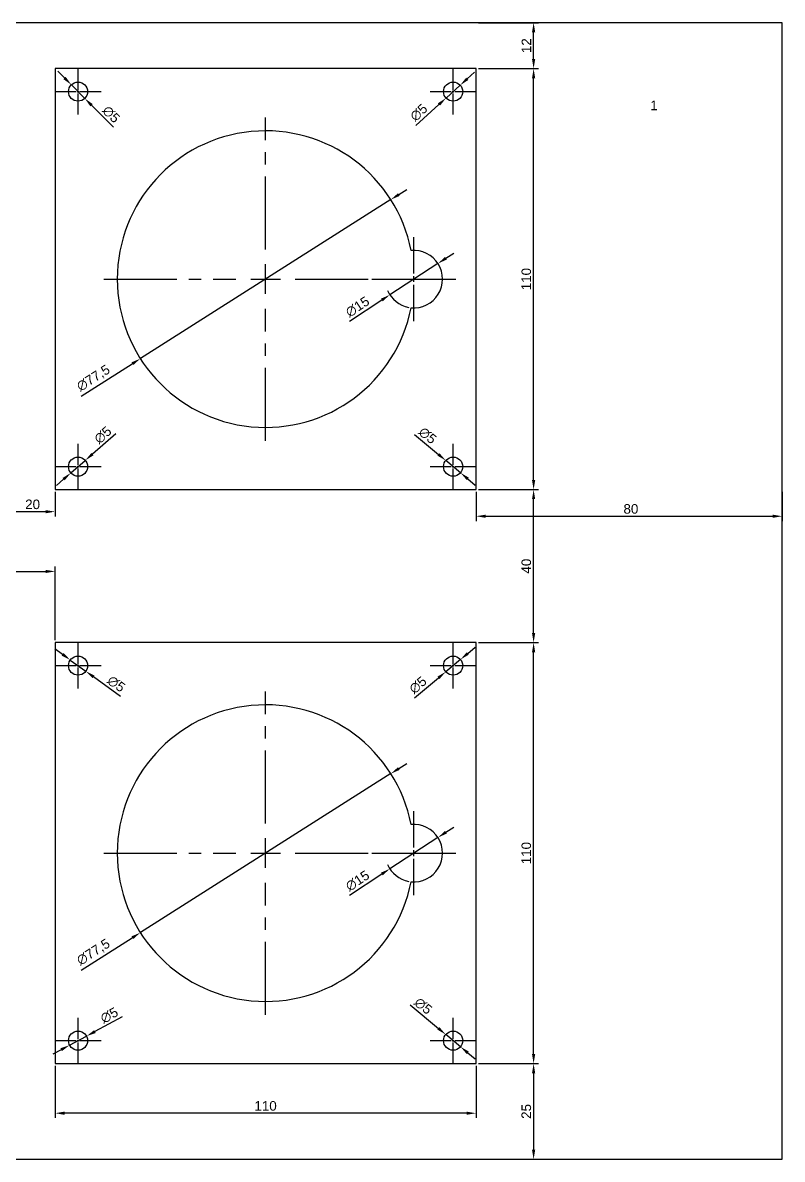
# Model space of a CAD drawing. Header units: millimetres. Extents: x 125 to 755, y 87 to 794.
# Drawn here: x 556.3 to 754.8, y 497.1 to 794.1 of the extents above; entities that cross this region are included whole.
import ezdxf

# ---------------------------------------------------------------- set-up
doc = ezdxf.new("R2010")
doc.units = ezdxf.units.MM
doc.linetypes.add('CENTER2', pattern=[28.575, 19.05, -3.175, 3.175, -3.175])
doc.styles.get("Standard").update_dxf_attribs({"font": 'arial.ttf'})
doc.dimstyles.new('ISO-25', dxfattribs={"dimtxt": 2.5, "dimasz": 2.5, "dimexe": 1.25, "dimexo": 0.625, "dimtad": 1, "dimtxsty": 'Standard', "dimcen": 2.5, "dimadec": 0, "dimazin": 0, "dimtfac": 1, "dimtmove": 0, "dimatfit": 3, "dimfxl": 1, "dimarcsym": 0})

# ---------------------------------------------------------------- blocks, each defined once
blk = doc.blocks.new('*D166')
at = {"color": 0, "lineweight": -2, "transparency": 16777216}
for p, q in [((675.42, 522.13), (691.07, 522.13)), ((689.82, 519.63), (689.82, 499.63)), ((675.42, 497.13), (691.07, 497.13))]:
    blk.add_line(p, q, dxfattribs=at)
at = {"color": 0, "transparency": 16777216}
for points in [[(689.41, 519.63), (690.24, 519.63), (689.82, 522.13)], [(689.41, 499.63), (690.24, 499.63), (689.82, 497.13)]]:
    blk.add_solid(points, dxfattribs=at)
at = {"layer": 'Defpoints', "color": 0, "transparency": 16777216}
for p in [(674.79, 522.13), (674.79, 497.13), (689.82, 497.13)]:
    blk.add_point(p, dxfattribs=at)
at = {"color": 0, "transparency": 16777216, "insert": (687.92, 509.63), "char_height": 2.5, "attachment_point": 5, "rotation": 90}
blk.add_mtext('25', dxfattribs=at)
blk = doc.blocks.new('*D167')
at = {"color": 0, "lineweight": -2, "transparency": 16777216}
for p, q in [((675.42, 632.13), (691.07, 632.13)), ((689.82, 524.63), (689.82, 629.63)), ((675.42, 522.13), (691.07, 522.13))]:
    blk.add_line(p, q, dxfattribs=at)
at = {"color": 0, "transparency": 16777216}
for points in [[(689.41, 629.63), (690.24, 629.63), (689.82, 632.13)], [(689.41, 524.63), (690.24, 524.63), (689.82, 522.13)]]:
    blk.add_solid(points, dxfattribs=at)
at = {"layer": 'Defpoints', "color": 0, "transparency": 16777216}
for p in [(674.79, 632.13), (689.82, 632.13), (674.79, 522.13)]:
    blk.add_point(p, dxfattribs=at)
at = {"color": 0, "transparency": 16777216, "insert": (687.92, 577.13), "char_height": 2.5, "attachment_point": 5, "rotation": 90}
blk.add_mtext('110', dxfattribs=at)
blk = doc.blocks.new('*D168')
at = {"color": 0, "lineweight": -2, "transparency": 16777216}
for p, q in [((675.42, 672.13), (691.07, 672.13)), ((689.82, 634.63), (689.82, 669.63)), ((675.42, 632.13), (691.07, 632.13))]:
    blk.add_line(p, q, dxfattribs=at)
at = {"color": 0, "transparency": 16777216}
for points in [[(689.41, 669.63), (690.24, 669.63), (689.82, 672.13)], [(689.41, 634.63), (690.24, 634.63), (689.82, 632.13)]]:
    blk.add_solid(points, dxfattribs=at)
at = {"layer": 'Defpoints', "color": 0, "transparency": 16777216}
for p in [(674.79, 672.13), (689.82, 672.13), (674.79, 632.13)]:
    blk.add_point(p, dxfattribs=at)
at = {"color": 0, "transparency": 16777216, "insert": (687.92, 652.13), "char_height": 2.5, "attachment_point": 5, "rotation": 90}
blk.add_mtext('40', dxfattribs=at)
blk = doc.blocks.new('*D169')
at = {"color": 0, "lineweight": -2, "transparency": 16777216}
for p, q in [((675.42, 782.13), (691.07, 782.13)), ((689.82, 674.63), (689.82, 779.63)), ((675.42, 672.13), (691.07, 672.13))]:
    blk.add_line(p, q, dxfattribs=at)
at = {"color": 0, "transparency": 16777216}
for points in [[(689.41, 779.63), (690.24, 779.63), (689.82, 782.13)], [(689.41, 674.63), (690.24, 674.63), (689.82, 672.13)]]:
    blk.add_solid(points, dxfattribs=at)
at = {"layer": 'Defpoints', "color": 0, "transparency": 16777216}
for p in [(674.79, 782.13), (689.82, 782.13), (674.79, 672.13)]:
    blk.add_point(p, dxfattribs=at)
at = {"color": 0, "transparency": 16777216, "insert": (687.92, 727.13), "char_height": 2.5, "attachment_point": 5, "rotation": 90}
blk.add_mtext('110', dxfattribs=at)
blk = doc.blocks.new('*D170')
at = {"color": 0, "lineweight": -2, "transparency": 16777216}
for p, q in [((675.42, 794.13), (691.07, 794.13)), ((689.82, 784.63), (689.82, 791.63)), ((675.42, 782.13), (691.07, 782.13))]:
    blk.add_line(p, q, dxfattribs=at)
at = {"color": 0, "transparency": 16777216}
for points in [[(689.41, 791.63), (690.24, 791.63), (689.82, 794.13)], [(689.41, 784.63), (690.24, 784.63), (689.82, 782.13)]]:
    blk.add_solid(points, dxfattribs=at)
at = {"layer": 'Defpoints', "color": 0, "transparency": 16777216}
for p in [(674.79, 794.13), (689.82, 794.13), (674.79, 782.13)]:
    blk.add_point(p, dxfattribs=at)
at = {"color": 0, "transparency": 16777216, "insert": (687.94, 788.13), "char_height": 2.5, "attachment_point": 5, "rotation": 90}
blk.add_mtext('12', dxfattribs=at)
blk = doc.blocks.new('*D171')
at = {"color": 0, "lineweight": -2, "transparency": 16777216}
for p, q in [((564.79, 521.51), (564.79, 507.92)), ((674.79, 521.51), (674.79, 507.92)), ((672.29, 509.17), (567.29, 509.17))]:
    blk.add_line(p, q, dxfattribs=at)
at = {"color": 0, "transparency": 16777216}
for points in [[(567.29, 509.58), (567.29, 508.75), (564.79, 509.17)], [(672.29, 509.58), (672.29, 508.75), (674.79, 509.17)]]:
    blk.add_solid(points, dxfattribs=at)
at = {"layer": 'Defpoints', "color": 0, "transparency": 16777216}
for p in [(564.79, 522.13), (674.79, 522.13), (564.79, 509.17)]:
    blk.add_point(p, dxfattribs=at)
at = {"color": 0, "transparency": 16777216, "insert": (619.79, 511.07), "char_height": 2.5, "attachment_point": 5}
blk.add_mtext('110', dxfattribs=at)
blk = doc.blocks.new('*D172')
at = {"color": 0, "lineweight": -2, "transparency": 16777216}
for p, q in [((657.56, 537.47), (664.95, 531.33)), ((670.72, 526.53), (666.87, 529.73)), ((672.64, 524.94), (674.56, 523.34))]:
    blk.add_line(p, q, dxfattribs=at)
at = {"color": 0, "transparency": 16777216}
for points in [[(665.21, 531.65), (664.68, 531.01), (666.87, 529.73)], [(672.91, 525.26), (672.37, 524.62), (670.72, 526.53)]]:
    blk.add_solid(points, dxfattribs=at)
at = {"layer": 'Defpoints', "color": 0, "transparency": 16777216}
for p in [(666.87, 529.73), (670.72, 526.53)]:
    blk.add_point(p, dxfattribs=at)
at = {"color": 0, "transparency": 16777216, "insert": (660.98, 537.18), "char_height": 2.5, "attachment_point": 5, "rotation": 320.2844}
blk.add_mtext('∅5', dxfattribs=at)
blk = doc.blocks.new('*D173')
at = {"color": 0, "lineweight": -2, "transparency": 16777216}
for p, q in [((582.36, 534.33), (575.2, 530.49)), ((568.59, 526.95), (573, 529.31)), ((566.39, 525.77), (564.18, 524.59))]:
    blk.add_line(p, q, dxfattribs=at)
at = {"color": 0, "transparency": 16777216}
for points in [[(575, 530.86), (575.4, 530.13), (573, 529.31)], [(566.19, 526.14), (566.58, 525.4), (568.59, 526.95)]]:
    blk.add_solid(points, dxfattribs=at)
at = {"layer": 'Defpoints', "color": 0, "transparency": 16777216}
for p in [(573, 529.31), (568.59, 526.95)]:
    blk.add_point(p, dxfattribs=at)
at = {"color": 0, "transparency": 16777216, "insert": (578.95, 534.74), "char_height": 2.5, "attachment_point": 5, "rotation": 28.1972}
blk.add_mtext('∅5', dxfattribs=at)
blk = doc.blocks.new('*D174')
at = {"color": 0, "lineweight": -2, "transparency": 16777216}
for p, q in [((566.74, 629.06), (564.72, 630.52)), ((568.77, 627.6), (572.82, 624.67)), ((581.9, 618.1), (574.85, 623.2))]:
    blk.add_line(p, q, dxfattribs=at)
at = {"color": 0, "transparency": 16777216}
for points in [[(566.99, 629.4), (566.5, 628.72), (568.77, 627.6)], [(575.09, 623.54), (574.6, 622.86), (572.82, 624.67)]]:
    blk.add_solid(points, dxfattribs=at)
at = {"layer": 'Defpoints', "color": 0, "transparency": 16777216}
for p in [(568.77, 627.6), (572.82, 624.67)]:
    blk.add_point(p, dxfattribs=at)
at = {"color": 0, "transparency": 16777216, "insert": (580.77, 621.35), "char_height": 2.5, "attachment_point": 5, "rotation": 324.1421}
blk.add_mtext('∅5', dxfattribs=at)
blk = doc.blocks.new('*D175')
at = {"color": 0, "lineweight": -2, "transparency": 16777216}
for p, q in [((672.64, 629.33), (674.56, 630.93)), ((670.72, 627.73), (666.87, 624.53)), ((658.71, 617.73), (664.95, 622.93))]:
    blk.add_line(p, q, dxfattribs=at)
at = {"color": 0, "transparency": 16777216}
for points in [[(672.37, 629.65), (672.9, 629.01), (670.72, 627.73)], [(664.69, 623.25), (665.22, 622.61), (666.87, 624.53)]]:
    blk.add_solid(points, dxfattribs=at)
at = {"layer": 'Defpoints', "color": 0, "transparency": 16777216}
for p in [(670.72, 627.73), (666.87, 624.53)]:
    blk.add_point(p, dxfattribs=at)
at = {"color": 0, "transparency": 16777216, "insert": (659.61, 621.05), "char_height": 2.5, "attachment_point": 5, "rotation": 39.7899}
blk.add_mtext('∅5', dxfattribs=at)
blk = doc.blocks.new('*D176')
at = {"color": 0, "lineweight": -2, "transparency": 16777216}
for p, q in [((567.28, 779.69), (565.52, 781.46)), ((569.04, 777.91), (572.55, 774.35)), ((580.03, 766.8), (574.31, 772.58))]:
    blk.add_line(p, q, dxfattribs=at)
at = {"color": 0, "transparency": 16777216}
for points in [[(567.57, 779.98), (566.98, 779.39), (569.04, 777.91)], [(574.61, 772.87), (574.01, 772.28), (572.55, 774.35)]]:
    blk.add_solid(points, dxfattribs=at)
at = {"layer": 'Defpoints', "color": 0, "transparency": 16777216}
for p in [(569.04, 777.91), (572.55, 774.35)]:
    blk.add_point(p, dxfattribs=at)
at = {"color": 0, "transparency": 16777216, "insert": (579.45, 770.18), "char_height": 2.5, "attachment_point": 5, "rotation": 314.6865}
blk.add_mtext('∅5', dxfattribs=at)
blk = doc.blocks.new('*D153')
at = {"color": 0, "lineweight": -2, "transparency": 16777216}
for p, q in [((672.5, 779.49), (674.35, 781.17)), ((670.65, 777.81), (666.94, 774.45)), ((659.07, 767.31), (665.09, 772.77))]:
    blk.add_line(p, q, dxfattribs=at)
at = {"color": 0, "transparency": 16777216}
for points in [[(672.22, 779.8), (672.78, 779.18), (670.65, 777.81)], [(664.81, 773.08), (665.37, 772.46), (666.94, 774.45)]]:
    blk.add_solid(points, dxfattribs=at)
at = {"layer": 'Defpoints', "color": 0, "transparency": 16777216}
for p in [(670.65, 777.81), (666.94, 774.45)]:
    blk.add_point(p, dxfattribs=at)
at = {"color": 0, "transparency": 16777216, "insert": (659.83, 770.66), "char_height": 2.5, "attachment_point": 5, "rotation": 42.2037}
blk.add_mtext('∅5', dxfattribs=at)
blk = doc.blocks.new('*D154')
at = {"color": 0, "lineweight": -2, "transparency": 16777216}
for p, q in [((580.7, 686.74), (574.57, 681.41)), ((568.91, 676.49), (572.68, 679.77)), ((567.02, 674.85), (565.13, 673.21))]:
    blk.add_line(p, q, dxfattribs=at)
at = {"color": 0, "transparency": 16777216}
for points in [[(574.3, 681.73), (574.84, 681.1), (572.68, 679.77)], [(566.75, 675.17), (567.29, 674.54), (568.91, 676.49)]]:
    blk.add_solid(points, dxfattribs=at)
at = {"layer": 'Defpoints', "color": 0, "transparency": 16777216}
for p in [(572.68, 679.77), (568.91, 676.49)]:
    blk.add_point(p, dxfattribs=at)
at = {"color": 0, "transparency": 16777216, "insert": (577.29, 686.38), "char_height": 2.5, "attachment_point": 5, "rotation": 40.9891}
blk.add_mtext('∅5', dxfattribs=at)
blk = doc.blocks.new('*D155')
at = {"color": 0, "lineweight": -2, "transparency": 16777216}
for p, q in [((658.71, 686.53), (664.95, 681.33)), ((670.72, 676.53), (666.87, 679.73)), ((672.64, 674.93), (674.56, 673.33))]:
    blk.add_line(p, q, dxfattribs=at)
at = {"color": 0, "transparency": 16777216}
for points in [[(665.22, 681.65), (664.69, 681.01), (666.87, 679.73)], [(672.9, 675.25), (672.37, 674.61), (670.72, 676.53)]]:
    blk.add_solid(points, dxfattribs=at)
at = {"layer": 'Defpoints', "color": 0, "transparency": 16777216}
for p in [(666.87, 679.73), (670.72, 676.53)]:
    blk.add_point(p, dxfattribs=at)
at = {"color": 0, "transparency": 16777216, "insert": (662.13, 686.25), "char_height": 2.5, "attachment_point": 5, "rotation": 320.2247}
blk.add_mtext('∅5', dxfattribs=at)
blk = doc.blocks.new('*U114')
at = {"color": 0, "linetype": 'CENTER2', "transparency": 16777216}
for p, q in [((0, 0.5), (0, 6)), ((-6, 0), (-0.5, 0)), ((0.5, 0), (6, 0)), ((0, -6), (0, -0.5))]:
    blk.add_line(p, q, dxfattribs=at)
at = {"color": 0, "linetype": 'Continuous', "transparency": 16777216}
for p, q in [((-0.25, 0), (0.25, 0)), ((0, -0.25), (0, 0.25))]:
    blk.add_line(p, q, dxfattribs=at)
blk = doc.blocks.new('*U115')
at = {"color": 0, "linetype": 'CENTER2', "transparency": 16777216}
for p, q in [((0, 0.5), (0, 6)), ((-6, 0), (-0.5, 0)), ((0.5, 0), (6, 0)), ((0, -6), (0, -0.5))]:
    blk.add_line(p, q, dxfattribs=at)
at = {"color": 0, "linetype": 'Continuous', "transparency": 16777216}
for p, q in [((-0.25, 0), (0.25, 0)), ((0, -0.25), (0, 0.25))]:
    blk.add_line(p, q, dxfattribs=at)
blk = doc.blocks.new('*U116')
at = {"color": 0, "linetype": 'CENTER2', "transparency": 16777216}
for p, q in [((0, 0.5), (0, 6)), ((-6, 0), (-0.5, 0)), ((0.5, 0), (6, 0)), ((0, -6), (0, -0.5))]:
    blk.add_line(p, q, dxfattribs=at)
at = {"color": 0, "linetype": 'Continuous', "transparency": 16777216}
for p, q in [((-0.25, 0), (0.25, 0)), ((0, -0.25), (0, 0.25))]:
    blk.add_line(p, q, dxfattribs=at)
blk = doc.blocks.new('*U121')
at = {"color": 0, "linetype": 'CENTER2', "transparency": 16777216}
for p, q in [((0, 0.5), (0, 6)), ((-6, 0), (-0.5, 0)), ((0.5, 0), (6, 0)), ((0, -6), (0, -0.5))]:
    blk.add_line(p, q, dxfattribs=at)
at = {"color": 0, "linetype": 'Continuous', "transparency": 16777216}
for p, q in [((-0.25, 0), (0.25, 0)), ((0, -0.25), (0, 0.25))]:
    blk.add_line(p, q, dxfattribs=at)
blk = doc.blocks.new('*U122')
at = {"color": 0, "linetype": 'CENTER2', "transparency": 16777216}
for p, q in [((0, 0.5), (0, 6)), ((-6, 0), (-0.5, 0)), ((0.5, 0), (6, 0)), ((0, -6), (0, -0.5))]:
    blk.add_line(p, q, dxfattribs=at)
at = {"color": 0, "linetype": 'Continuous', "transparency": 16777216}
for p, q in [((-0.25, 0), (0.25, 0)), ((0, -0.25), (0, 0.25))]:
    blk.add_line(p, q, dxfattribs=at)
blk = doc.blocks.new('*U123')
at = {"color": 0, "linetype": 'CENTER2', "transparency": 16777216}
for p, q in [((0, 0.5), (0, 6)), ((-6, 0), (-0.5, 0)), ((0.5, 0), (6, 0)), ((0, -6), (0, -0.5))]:
    blk.add_line(p, q, dxfattribs=at)
at = {"color": 0, "linetype": 'Continuous', "transparency": 16777216}
for p, q in [((-0.25, 0), (0.25, 0)), ((0, -0.25), (0, 0.25))]:
    blk.add_line(p, q, dxfattribs=at)
blk = doc.blocks.new('*U124')
at = {"color": 0, "linetype": 'CENTER2', "transparency": 16777216}
for p, q in [((0, 0.5), (0, 6)), ((-6, 0), (-0.5, 0)), ((0.5, 0), (6, 0)), ((0, -6), (0, -0.5))]:
    blk.add_line(p, q, dxfattribs=at)
at = {"color": 0, "linetype": 'Continuous', "transparency": 16777216}
for p, q in [((-0.25, 0), (0.25, 0)), ((0, -0.25), (0, 0.25))]:
    blk.add_line(p, q, dxfattribs=at)
blk = doc.blocks.new('*U125')
at = {"color": 0, "linetype": 'CENTER2', "transparency": 16777216}
for p, q in [((0, 0.5), (0, 6)), ((-6, 0), (-0.5, 0)), ((0.5, 0), (6, 0)), ((0, -6), (0, -0.5))]:
    blk.add_line(p, q, dxfattribs=at)
at = {"color": 0, "linetype": 'Continuous', "transparency": 16777216}
for p, q in [((-0.25, 0), (0.25, 0)), ((0, -0.25), (0, 0.25))]:
    blk.add_line(p, q, dxfattribs=at)
blk = doc.blocks.new('*D165')
at = {"color": 0, "lineweight": -2, "transparency": 16777216}
for p, q in [((674.79, 671.51), (674.79, 663.92)), ((754.79, 671.51), (754.79, 663.92)), ((677.29, 665.17), (752.29, 665.17))]:
    blk.add_line(p, q, dxfattribs=at)
at = {"color": 0, "transparency": 16777216}
for points in [[(677.29, 665.58), (677.29, 664.75), (674.79, 665.17)], [(752.29, 665.58), (752.29, 664.75), (754.79, 665.17)]]:
    blk.add_solid(points, dxfattribs=at)
at = {"layer": 'Defpoints', "color": 0, "transparency": 16777216}
for p in [(674.79, 672.13), (754.79, 672.13), (754.79, 665.17)]:
    blk.add_point(p, dxfattribs=at)
at = {"color": 0, "transparency": 16777216, "insert": (715.25, 667.07), "char_height": 2.5, "attachment_point": 5}
blk.add_mtext('80', dxfattribs=at)
blk = doc.blocks.new('*D143')
at = {"color": 0, "lineweight": -2, "transparency": 16777216}
for p, q in [((474.79, 632.76), (474.79, 652)), ((477.29, 650.75), (562.29, 650.75)), ((564.79, 632.76), (564.79, 652))]:
    blk.add_line(p, q, dxfattribs=at)
at = {"color": 0, "transparency": 16777216}
for points in [[(477.29, 651.16), (477.29, 650.33), (474.79, 650.75)], [(562.29, 651.16), (562.29, 650.33), (564.79, 650.75)]]:
    blk.add_solid(points, dxfattribs=at)
at = {"layer": 'Defpoints', "color": 0, "transparency": 16777216}
for p in [(564.79, 650.75), (474.79, 632.13), (564.79, 632.13)]:
    blk.add_point(p, dxfattribs=at)
at = {"color": 0, "transparency": 16777216, "insert": (509.51, 652.65), "char_height": 2.5, "attachment_point": 5}
blk.add_mtext('90', dxfattribs=at)
blk = doc.blocks.new('*D179')
at = {"color": 0, "lineweight": -2, "transparency": 16777216}
for p, q in [((544.79, 671.51), (544.79, 665.11)), ((564.79, 671.51), (564.79, 665.11)), ((562.29, 666.36), (547.29, 666.36))]:
    blk.add_line(p, q, dxfattribs=at)
at = {"color": 0, "transparency": 16777216}
for points in [[(547.29, 666.77), (547.29, 665.94), (544.79, 666.36)], [(562.29, 666.77), (562.29, 665.94), (564.79, 666.36)]]:
    blk.add_solid(points, dxfattribs=at)
at = {"layer": 'Defpoints', "color": 0, "transparency": 16777216}
for p in [(544.79, 672.13), (564.79, 672.13), (544.79, 666.36)]:
    blk.add_point(p, dxfattribs=at)
at = {"color": 0, "transparency": 16777216, "insert": (558.92, 668.26), "char_height": 2.5, "attachment_point": 5}
blk.add_mtext('20', dxfattribs=at)
blk = doc.blocks.new('*D195')
at = {"color": 0, "lineweight": -2, "transparency": 16777216}
for p, q in [((666.92, 732.59), (669.02, 733.95)), ((664.83, 731.22), (652.26, 723.04)), ((641.72, 716.18), (650.16, 721.68))]:
    blk.add_line(p, q, dxfattribs=at)
blk.add_arc((658.54, 727.13), 7.5, 203.5158, 259.6719, dxfattribs=at)
at = {"color": 0, "transparency": 16777216}
for points in [[(666.7, 732.94), (667.15, 732.24), (664.83, 731.22)], [(649.94, 722.02), (650.39, 721.33), (652.26, 723.04)]]:
    blk.add_solid(points, dxfattribs=at)
at = {"layer": 'Defpoints', "color": 0, "transparency": 16777216}
for p in [(664.83, 731.22), (652.26, 723.04)]:
    blk.add_point(p, dxfattribs=at)
at = {"color": 0, "transparency": 16777216, "insert": (643.82, 719.9), "char_height": 2.5, "attachment_point": 5, "rotation": 33.0651}
blk.add_mtext('∅15', dxfattribs=at)
blk = doc.blocks.new('*D196')
at = {"color": 0, "lineweight": -2, "transparency": 16777216}
for p, q in [((654.62, 749.24), (656.73, 750.58)), ((652.51, 747.9), (587.08, 706.36)), ((571.6, 696.53), (584.97, 705.02))]:
    blk.add_line(p, q, dxfattribs=at)
at = {"color": 0, "transparency": 16777216}
for points in [[(654.4, 749.59), (654.84, 748.89), (652.51, 747.9)], [(584.75, 705.37), (585.19, 704.67), (587.08, 706.36)]]:
    blk.add_solid(points, dxfattribs=at)
at = {"layer": 'Defpoints', "color": 0, "transparency": 16777216}
for p in [(652.51, 747.9), (587.08, 706.36)]:
    blk.add_point(p, dxfattribs=at)
at = {"color": 0, "transparency": 16777216, "insert": (574.86, 701.17), "char_height": 2.5, "attachment_point": 5, "rotation": 32.4092}
blk.add_mtext('∅77,5', dxfattribs=at)
blk = doc.blocks.new('*U140')
at = {"color": 0, "linetype": 'CENTER2', "transparency": 16777216}
for p, q in [((0, 1.5), (0, 11)), ((-11, 0), (-1.5, 0)), ((1.5, 0), (11, 0)), ((0, -11), (0, -1.5))]:
    blk.add_line(p, q, dxfattribs=at)
at = {"color": 0, "linetype": 'Continuous', "transparency": 16777216}
for p, q in [((-0.75, 0), (0.75, 0)), ((0, -0.75), (0, 0.75))]:
    blk.add_line(p, q, dxfattribs=at)
blk = doc.blocks.new('*U141')
at = {"color": 0, "linetype": 'CENTER2', "transparency": 16777216}
for p, q in [((0, 7.75), (0, 42.25)), ((-42.25, 0), (-7.75, 0)), ((7.75, 0), (42.25, 0)), ((0, -42.25), (0, -7.75))]:
    blk.add_line(p, q, dxfattribs=at)
at = {"color": 0, "linetype": 'Continuous', "transparency": 16777216}
for p, q in [((0, -3.875), (0, 3.875)), ((-3.875, 0), (3.875, 0))]:
    blk.add_line(p, q, dxfattribs=at)
blk = doc.blocks.new('*D193')
at = {"color": 0, "lineweight": -2, "transparency": 16777216}
for p, q in [((666.92, 582.59), (669.02, 583.95)), ((664.83, 581.22), (652.26, 573.04)), ((641.72, 566.18), (650.16, 571.68))]:
    blk.add_line(p, q, dxfattribs=at)
blk.add_arc((658.54, 577.13), 7.5, 203.5158, 259.6719, dxfattribs=at)
at = {"color": 0, "transparency": 16777216}
for points in [[(666.7, 582.94), (667.15, 582.24), (664.83, 581.22)], [(649.94, 572.02), (650.39, 571.33), (652.26, 573.04)]]:
    blk.add_solid(points, dxfattribs=at)
at = {"layer": 'Defpoints', "color": 0, "transparency": 16777216}
for p in [(664.83, 581.22), (652.26, 573.04)]:
    blk.add_point(p, dxfattribs=at)
at = {"color": 0, "transparency": 16777216, "insert": (643.82, 569.9), "char_height": 2.5, "attachment_point": 5, "rotation": 33.0651}
blk.add_mtext('∅15', dxfattribs=at)
blk = doc.blocks.new('*D194')
at = {"color": 0, "lineweight": -2, "transparency": 16777216}
for p, q in [((654.62, 599.24), (656.73, 600.58)), ((652.51, 597.9), (587.08, 556.36)), ((571.6, 546.53), (584.97, 555.02))]:
    blk.add_line(p, q, dxfattribs=at)
at = {"color": 0, "transparency": 16777216}
for points in [[(654.4, 599.59), (654.84, 598.89), (652.51, 597.9)], [(584.75, 555.37), (585.19, 554.67), (587.08, 556.36)]]:
    blk.add_solid(points, dxfattribs=at)
at = {"layer": 'Defpoints', "color": 0, "transparency": 16777216}
for p in [(652.51, 597.9), (587.08, 556.36)]:
    blk.add_point(p, dxfattribs=at)
at = {"color": 0, "transparency": 16777216, "insert": (574.86, 551.17), "char_height": 2.5, "attachment_point": 5, "rotation": 32.4092}
blk.add_mtext('∅77,5', dxfattribs=at)
blk = doc.blocks.new('*U138')
at = {"color": 0, "linetype": 'CENTER2', "transparency": 16777216}
for p, q in [((0, 1.5), (0, 11)), ((-11, 0), (-1.5, 0)), ((1.5, 0), (11, 0)), ((0, -11), (0, -1.5))]:
    blk.add_line(p, q, dxfattribs=at)
at = {"color": 0, "linetype": 'Continuous', "transparency": 16777216}
for p, q in [((-0.75, 0), (0.75, 0)), ((0, -0.75), (0, 0.75))]:
    blk.add_line(p, q, dxfattribs=at)
blk = doc.blocks.new('*U139')
at = {"color": 0, "linetype": 'CENTER2', "transparency": 16777216}
for p, q in [((0, 7.75), (0, 42.25)), ((-42.25, 0), (-7.75, 0)), ((7.75, 0), (42.25, 0)), ((0, -42.25), (0, -7.75))]:
    blk.add_line(p, q, dxfattribs=at)
at = {"color": 0, "linetype": 'Continuous', "transparency": 16777216}
for p, q in [((0, -3.875), (0, 3.875)), ((-3.875, 0), (3.875, 0))]:
    blk.add_line(p, q, dxfattribs=at)

msp = doc.modelspace()

# ---------------------------------------------------------------- linework, layer by layer
for points in [[(754.794, 497.131), (754.794, 794.131), (544.794, 794.131), (544.794, 497.131)], [(674.794, 672.131), (674.794, 782.131), (564.794, 782.131), (564.794, 672.131)], [(674.794, 522.131), (674.794, 632.131), (564.794, 632.131), (564.794, 522.131)]]:
    msp.add_lwpolyline(points, close=True)
for centre in [(570.794, 776.131), (668.794, 776.131), (570.794, 678.131), (668.794, 678.131), (570.794, 626.131), (668.794, 626.131), (570.794, 528.131), (668.794, 528.131)]:
    msp.add_circle(centre, 2.5)
for centre, radius, start, end in [((619.794, 727.131), 38.75, 11.10689, 348.89311), ((658.544, 727.131), 7.5, 264.44656, 95.55344), ((619.794, 577.131), 38.75, 11.10689, 348.89311), ((658.544, 577.131), 7.5, 264.44656, 95.55344)]:
    msp.add_arc(centre, radius, start, end)

# ---------------------------------------------------------------- block references
at = {"linetype": 'CENTER2'}
for name, p in [('*U123', (570.794, 776.131)), ('*U124', (668.794, 776.131)), ('*U141', (619.794, 727.131)), ('*U140', (658.544, 727.131)), ('*U122', (570.794, 678.131)), ('*U125', (668.794, 678.131)), ('*U121', (570.794, 626.131)), ('*U116', (668.794, 626.131)), ('*U139', (619.794, 577.131)), ('*U138', (658.544, 577.131)), ('*U114', (570.794, 528.131)), ('*U115', (668.794, 528.131))]:
    msp.add_blockref(name, p, dxfattribs=at)

# ---------------------------------------------------------------- texts
at = {"insert": (720.295, 771.277), "char_height": 2.5, "attachment_point": 7}
msp.add_mtext_dynamic_manual_height_columns('1', width=24.06773, gutter_width=12.5, heights=[0], dxfattribs=at)

# ---------------------------------------------------------------- dimensions: what is measured, and where the dimension line sits
for base, p1, p2, picture, middle in [((689.824, 794.131), (674.794, 782.131), (674.794, 794.131), '*D170', (687.944, 788.131)), ((689.824, 782.131), (674.794, 672.131), (674.794, 782.131), '*D169', (687.923, 727.131)), ((689.824, 672.131), (674.794, 632.131), (674.794, 672.131), '*D168', (687.923, 652.131)), ((689.824, 632.131), (674.794, 522.131), (674.794, 632.131), '*D167', (687.923, 577.131)), ((689.824, 497.131), (674.794, 522.131), (674.794, 497.131), '*D166', (687.923, 509.631))]:
    dim = msp.add_linear_dim(base=base, p1=p1, p2=p2, angle=90, dimstyle='ISO-25')
    dim.commit()
    dim.dimension.update_dxf_attribs({"geometry": picture, "text_midpoint": middle})
for p1, p2, picture, middle in [((569.036, 777.909), (572.553, 774.354), '*D176', (579.449, 770.185)), ((670.646, 777.811), (666.943, 774.452), '*D153', (659.83, 770.663)), ((664.83, 731.223), (652.259, 723.039), '*D195', (643.821, 719.899)), ((568.907, 676.492), (572.682, 679.771), '*D154', (577.287, 686.384)), ((670.716, 676.532), (666.873, 679.731), '*D155', (662.129, 686.245)), ((670.715, 627.731), (666.873, 624.531), '*D175', (659.608, 621.046)), ((664.83, 581.223), (652.259, 573.039), '*D193', (643.821, 569.899)), ((568.591, 526.95), (572.998, 529.313), '*D173', (578.953, 534.742))]:
    dim = msp.add_diameter_dim_2p(p1=p1, p2=p2, dimstyle='ISO-25')
    dim.commit()
    dim.dimension.update_dxf_attribs({"geometry": picture, "text_midpoint": middle})
for p1, p2, picture, middle in [((652.509, 747.9), (587.08, 706.363), '*D196', (576.024, 699.344)), ((568.768, 627.596), (572.821, 624.667), '*D174', (579.62, 619.753)), ((652.509, 597.9), (587.08, 556.363), '*D194', (576.024, 549.344)), ((670.718, 526.534), (666.871, 529.729), '*D172', (659.722, 535.668))]:
    dim = msp.add_diameter_dim_2p(p1=p1, p2=p2, dimstyle='ISO-25')
    dim.commit()
    dim.dimension.update_dxf_attribs({"geometry": picture, "text_midpoint": middle, "dimtype": 163})
for base, p1, p2, picture, middle in [((544.794, 666.356), (564.794, 672.131), (544.794, 672.131), '*D179', (558.916, 666.356)), ((754.794, 665.165), (674.794, 672.131), (754.794, 672.131), '*D165', (715.255, 665.165)), ((564.794, 650.746), (474.794, 632.131), (564.794, 632.131), '*D143', (509.507, 650.746))]:
    dim = msp.add_linear_dim(base=base, p1=p1, p2=p2, dimstyle='ISO-25')
    dim.commit()
    dim.dimension.update_dxf_attribs({"geometry": picture, "text_midpoint": middle, "dimtype": 160})
dim = msp.add_linear_dim(base=(564.794, 509.165), p1=(674.794, 522.131), p2=(564.794, 522.131), dimstyle='ISO-25')
dim.commit()
dim.dimension.update_dxf_attribs({"geometry": '*D171', "text_midpoint": (619.794, 511.067)})

doc.saveas('drawing.dxf')
